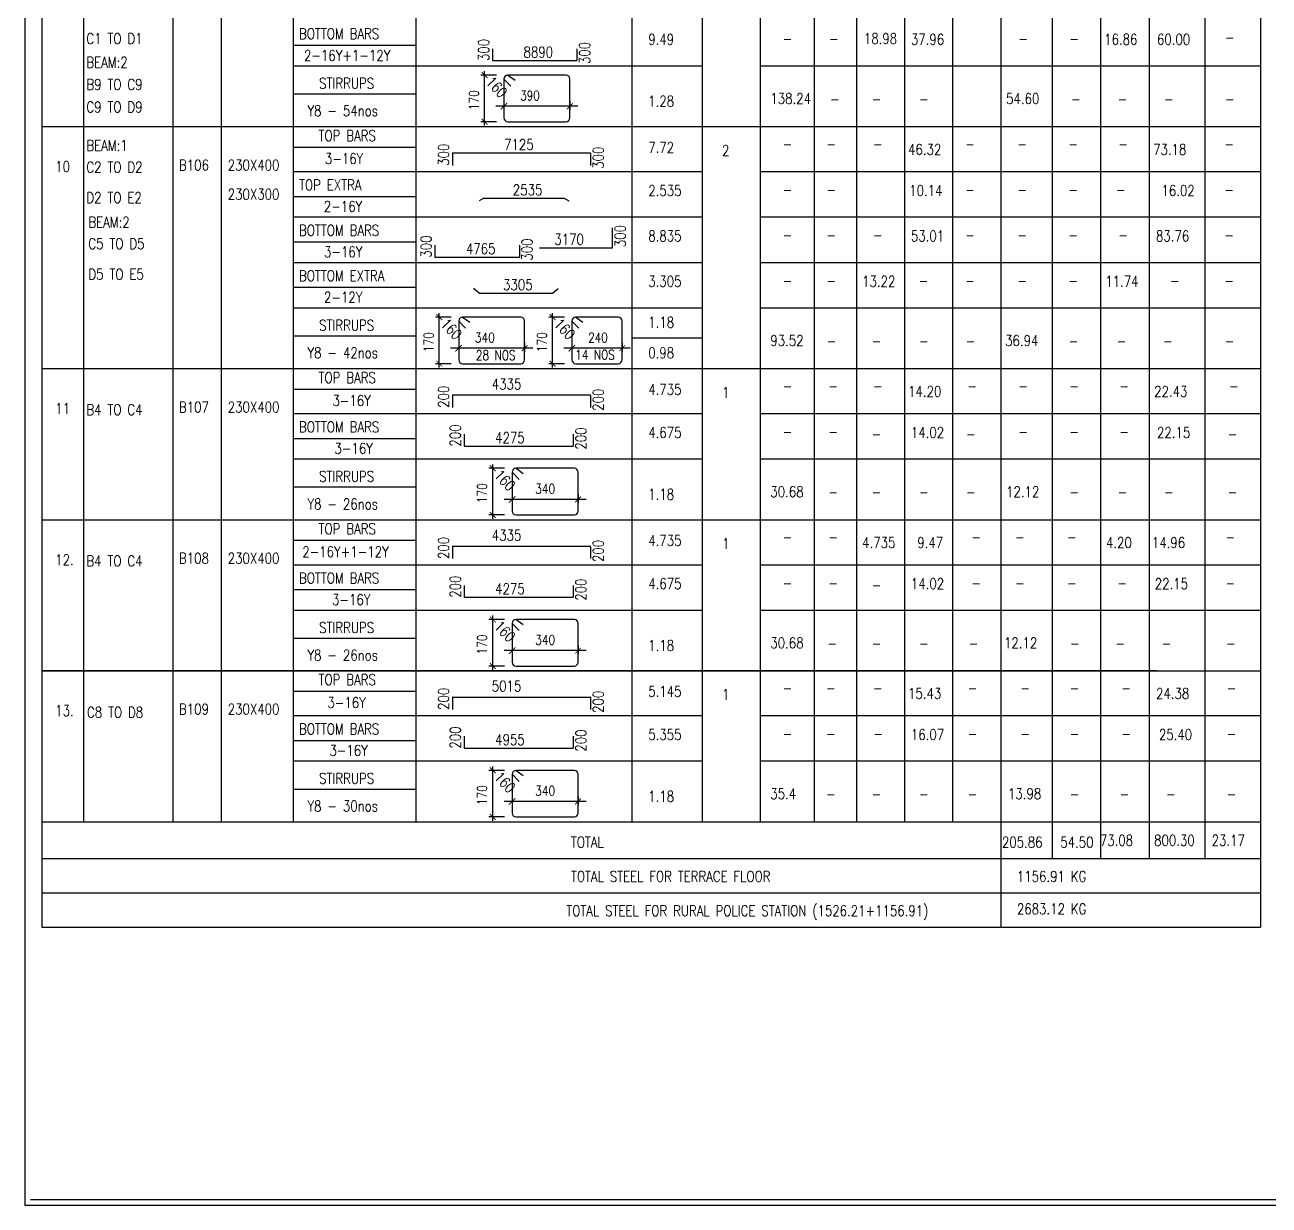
# Model space of a CAD drawing. Header units: millimetres. Extents: x 12977220 to 13113408, y -169657 to -55898.
# Drawn here: x 13072811 to 13080070, y -92416 to -85530 of the extents above; entities that cross this region are included whole.
import ezdxf

# ---------------------------------------------------------------- set-up
doc = ezdxf.new("R2010")
doc.units = ezdxf.units.MM
doc.header["$LTSCALE"] = 3
for name, color, linetype in [('DIM', 9, 'Continuous'), ('MAIN-ROD', 31, 'Continuous'), ('MAINROD', 31, 'Continuous'), ('text', 33, 'Continuous')]:
    doc.layers.add(name, color=color, linetype=linetype)
doc.styles.add('ROMANS', font='romans.shx', dxfattribs={"width": 0.8})

# ---------------------------------------------------------------- blocks, each defined once
blk = doc.blocks.new('_ARCHTICK')
at = {"color": 0, "linetype": 'ByBlock', "const_width": 0.15}
blk.add_lwpolyline([(-0.5, -0.5), (0.5, 0.5)], dxfattribs=at)

msp = doc.modelspace()

# ---------------------------------------------------------------- linework, layer by layer
at = {"layer": 'DIM', "color": 8}
for p, q in [((13075493.3, -86117.6), (13075493.3, -85800.9)), ((13075562.1, -85823.5), (13075470.6, -85823.5)), ((13076037.9, -86004.9), (13075559, -86004.9)), ((13075606.3, -85984), (13075606.3, -86027.5)), ((13075990.7, -85974.3), (13075990.7, -86027.5)), ((13075562.1, -86095), (13075470.6, -86095)), ((13075297.9, -87235.4), (13075206.5, -87235.4)), ((13075229.1, -87529.5), (13075229.1, -87212.7)), ((13075958.7, -87235.4), (13075867.3, -87235.4)), ((13075889.9, -87529.5), (13075889.9, -87212.7)), ((13075342.2, -87395.9), (13075342.2, -87439.4)), ((13075726.5, -87386.1), (13075726.5, -87439.4)), ((13076002.9, -87395.9), (13076002.9, -87439.4)), ((13076295.7, -87386.1), (13076295.7, -87439.4)), ((13075773.8, -87416.8), (13075294.9, -87416.8)), ((13076343, -87416.8), (13075955.7, -87416.8)), ((13075297.9, -87506.9), (13075206.5, -87506.9)), ((13075958.7, -87506.9), (13075867.3, -87506.9)), ((13075609.9, -88117.4), (13075518.5, -88117.4)), ((13075541.1, -88411.5), (13075541.1, -88094.7)), ((13076038.7, -88268.1), (13076038.7, -88321.4)), ((13076086, -88298.7), (13075606.9, -88298.7)), ((13075654.1, -88277.9), (13075654.1, -88321.4)), ((13075609.9, -88388.9), (13075518.5, -88388.9)), ((13075541.1, -89293.5), (13075541.1, -88976.7)), ((13075609.9, -88999.4), (13075518.5, -88999.4)), ((13076086, -89180.7), (13075606.9, -89180.7)), ((13075654.1, -89159.9), (13075654.1, -89203.4)), ((13076038.7, -89150.1), (13076038.7, -89203.4)), ((13075609.9, -89270.9), (13075518.5, -89270.9)), ((13075541.1, -90173.7), (13075541.1, -89856.9)), ((13075609.9, -89879.5), (13075518.5, -89879.5)), ((13076086, -90060.9), (13075606.9, -90060.9)), ((13075654.1, -90040), (13075654.1, -90083.5)), ((13076038.7, -90030.3), (13076038.7, -90083.5)), ((13075609.9, -90151.1), (13075518.5, -90151.1))]:
    msp.add_line(p, q, dxfattribs=at)
at = {"layer": 'DIM', "linetype": 'ByBlock', "ltscale": 500}
msp.add_line((13072844.3, -92383), (13089603.2, -92383), dxfattribs=at)
msp.add_lwpolyline([(13092413.3, -78556), (13072811.3, -78556), (13072811.3, -92416), (13092413.3, -92416)], close=True, dxfattribs=at)
at = {"layer": 'MAIN-ROD', "color": 2, "linetype": 'ByBlock', "ltscale": 500}
for p, q in [((13075539.2, -85669.2), (13075539.2, -85738.5)), ((13076032.3, -85669.2), (13076032.3, -85738.5)), ((13075539.2, -85738.5), (13076032.3, -85738.5)), ((13075305.1, -86280.6), (13075305.1, -86349.9)), ((13075308.1, -86277.6), (13076108.8, -86277.6)), ((13076111.9, -86280.6), (13076111.9, -86349.9)), ((13075489.2, -86542.1), (13075461.7, -86556)), ((13075489.2, -86542.1), (13075957, -86542.1)), ((13075957, -86542.1), (13075984.6, -86556)), ((13076239.8, -86830.4), (13076239.8, -86714.3)), ((13075203.2, -86816.1), (13075203.2, -86885.4)), ((13075696.3, -86816.1), (13075696.3, -86885.4)), ((13075203.2, -86885.4), (13075696.3, -86885.4)), ((13075812.7, -86830.4), (13076239.8, -86830.4)), ((13075462.1, -87095.3), (13075429.2, -87068.2)), ((13075462.1, -87095.3), (13075889.2, -87095.3)), ((13075889.2, -87095.3), (13075922.1, -87068.2)), ((13075308.1, -87689.5), (13076108.8, -87689.5)), ((13075305.1, -87692.5), (13075305.1, -87761.8)), ((13076111.9, -87692.5), (13076111.9, -87761.8)), ((13075373.6, -87918.5), (13075373.6, -87987.8)), ((13076010.7, -87918.5), (13076010.7, -87987.8)), ((13075373.6, -87987.8), (13076010.7, -87987.8)), ((13075305.1, -88574.5), (13075305.1, -88643.8)), ((13075308.1, -88571.5), (13076108.8, -88571.5)), ((13076111.9, -88574.5), (13076111.9, -88643.8)), ((13075373.6, -88800.5), (13075373.6, -88869.7)), ((13076010.7, -88800.5), (13076010.7, -88869.7)), ((13075373.6, -88869.7), (13076010.7, -88869.7)), ((13075305.1, -89454.6), (13075305.1, -89523.9)), ((13075308.1, -89451.6), (13076108.8, -89451.6)), ((13076111.9, -89454.6), (13076111.9, -89523.9)), ((13075373.6, -89680.6), (13075373.6, -89749.9)), ((13076010.7, -89680.6), (13076010.7, -89749.9)), ((13075373.6, -89749.9), (13076010.7, -89749.9))]:
    msp.add_line(p, q, dxfattribs=at)
for centre, start, end in [((13075308.1, -86280.6), 90, 180), ((13076108.8, -86280.6), 0, 90), ((13075308.1, -87692.5), 90, 180), ((13076108.8, -87692.5), 0, 90), ((13075308.1, -88574.5), 90, 180), ((13076108.8, -88574.5), 0, 90), ((13075308.1, -89454.6), 90, 180), ((13076108.8, -89454.6), 0, 90)]:
    msp.add_arc(centre, 3.02, start, end, dxfattribs=at)
at = {"layer": 'MAINROD', "color": 2}
for p, q in [((13075606.3, -85846.1), (13075606.3, -86072.4)), ((13075606.3, -85846.1), (13075646.6, -85888.3)), ((13075968, -85823.5), (13075628.9, -85823.5)), ((13075628.9, -85823.5), (13075670.8, -85852.9)), ((13075990.7, -86072.4), (13075990.7, -85846.1)), ((13075628.9, -86095), (13075968, -86095)), ((13075703.9, -87235.4), (13075364.8, -87235.4)), ((13075364.8, -87235.4), (13075406.7, -87264.8)), ((13076273.1, -87235.4), (13076025.6, -87235.4)), ((13076025.6, -87235.4), (13076067.4, -87264.8)), ((13075342.2, -87258), (13075342.2, -87484.3)), ((13075342.2, -87258), (13075382.5, -87300.2)), ((13075726.5, -87484.3), (13075726.5, -87258)), ((13076002.9, -87258), (13076002.9, -87484.3)), ((13076002.9, -87258), (13076043.3, -87300.2)), ((13076295.7, -87484.3), (13076295.7, -87258)), ((13075364.8, -87506.9), (13075703.9, -87506.9)), ((13076025.6, -87506.9), (13076273.1, -87506.9)), ((13076016.1, -88117.4), (13075676.8, -88117.4)), ((13075676.8, -88117.4), (13075718.7, -88146.8)), ((13075654.1, -88140), (13075654.1, -88366.3)), ((13075654.1, -88140), (13075694.5, -88182.2)), ((13076038.7, -88366.3), (13076038.7, -88140)), ((13075676.8, -88388.9), (13076016.1, -88388.9)), ((13075654.1, -89022), (13075654.1, -89248.3)), ((13075654.1, -89022), (13075694.5, -89064.2)), ((13076016.1, -88999.4), (13075676.8, -88999.4)), ((13075676.8, -88999.4), (13075718.7, -89028.8)), ((13076038.7, -89248.3), (13076038.7, -89022)), ((13075676.8, -89270.9), (13076016.1, -89270.9)), ((13075654.1, -89902.2), (13075654.1, -90128.4)), ((13075654.1, -89902.2), (13075694.5, -89944.3)), ((13076016.1, -89879.5), (13075676.8, -89879.5)), ((13075676.8, -89879.5), (13075718.7, -89908.9)), ((13076038.7, -90128.4), (13076038.7, -89902.2)), ((13075676.8, -90151.1), (13076016.1, -90151.1))]:
    msp.add_line(p, q, dxfattribs=at)
for centre, start, end in [((13075628.9, -85846.1), 90, 180), ((13075968, -85846.1), 0, 90), ((13075628.9, -86072.4), 180, 270), ((13075968, -86072.4), 270, 0), ((13075364.8, -87258), 90, 180), ((13075703.9, -87258), 0, 90), ((13076025.6, -87258), 90, 180), ((13076273.1, -87258), 0, 90), ((13075364.8, -87484.3), 180, 270), ((13075703.9, -87484.3), 270, 0), ((13076025.6, -87484.3), 180, 270), ((13076273.1, -87484.3), 270, 0), ((13075676.8, -88140), 90, 180), ((13076016.1, -88140), 0, 90), ((13075676.8, -88366.3), 180, 270), ((13076016.1, -88366.3), 270, 0), ((13075676.8, -89022), 90, 180), ((13076016.1, -89022), 0, 90), ((13075676.8, -89248.3), 180, 270), ((13076016.1, -89248.3), 270, 0), ((13075676.8, -89902.2), 90, 180), ((13076016.1, -89902.2), 0, 90), ((13075676.8, -90128.4), 180, 270), ((13076016.1, -90128.4), 270, 0)]:
    msp.add_arc(centre, 22.6, start, end, dxfattribs=at)
at = {"layer": 'text', "color": 8}
for p, q in [((13072910.2, -78781.7), (13072910.2, -90179.3)), ((13072910.2, -78781.7), (13072910.2, -90794.1)), ((13073153.1, -78781.7), (13073153.2, -90179.3)), ((13073674.4, -78781.7), (13073674.4, -90179.3)), ((13073955.7, -78781.7), (13073955.7, -90179.3)), ((13074375.5, -78781.7), (13074375.6, -90179.3)), ((13075091.4, -78781.7), (13075091.4, -90179.3)), ((13076352.8, -78781.7), (13076352.9, -90179.3)), ((13076762.1, -78781.7), (13076762.1, -90179.3)), ((13077101.6, -78781.7), (13077101.6, -90179.3)), ((13078504.8, -78781.7), (13078504.8, -90393.8)), ((13078504.8, -78781.7), (13078504.8, -90393.8)), ((13080020.4, -78781.7), (13080020.4, -90794.1)), ((13077416.9, -79001.4), (13077417, -90179.3)), ((13077662.4, -79001.4), (13077662.4, -90179.3)), ((13077943.2, -79001.4), (13077943.2, -90179.3)), ((13078224, -79001.4), (13078224, -90179.3)), ((13078504.8, -79001.4), (13078504.8, -90794.1)), ((13078803.9, -79001.4), (13078803.9, -90393.8)), ((13079087.2, -79001.4), (13079087.2, -90393.8)), ((13079370.6, -79001.4), (13079370.6, -90393.8)), ((13079695.5, -79001.4), (13079695.5, -90393.8)), ((13079695.5, -79001.4), (13079695.5, -90393.8)), ((13074375.5, -85648.5), (13075091.4, -85648.5)), ((13074375.5, -85768.9), (13076762.1, -85768.9)), ((13074375.5, -85768.9), (13076352.8, -85768.9)), ((13074375.5, -85768.9), (13076352.8, -85768.9)), ((13074375.5, -85768.9), (13076762.1, -85768.9)), ((13074375.5, -85768.9), (13076263.5, -85768.9)), ((13074375.5, -85768.9), (13076263.5, -85768.9)), ((13076352.8, -85768.9), (13076762.1, -85768.9)), ((13076352.8, -85768.9), (13076762.1, -85768.9)), ((13077101.6, -85768.9), (13080020.4, -85768.9)), ((13077101.6, -85768.9), (13080020.4, -85768.9)), ((13077101.6, -85768.9), (13080020.4, -85768.9)), ((13074375.5, -85932.3), (13075091.4, -85932.3)), ((13072910.2, -86123.2), (13080020.4, -86123.2)), ((13074375.5, -86243.1), (13075091.4, -86243.1)), ((13074375.5, -86385.9), (13076352.8, -86385.9)), ((13074375.5, -86385.9), (13076352.8, -86385.9)), ((13074375.5, -86385.9), (13076352.8, -86385.9)), ((13074375.5, -86385.9), (13076352.8, -86385.9)), ((13074375.5, -86385.9), (13076352.8, -86385.9)), ((13074375.5, -86385.9), (13076352.8, -86385.9)), ((13074422, -86385.9), (13076352.8, -86385.9)), ((13074422, -86385.9), (13076352.8, -86385.9)), ((13074422, -86385.9), (13076352.8, -86385.9)), ((13074422, -86385.9), (13076352.8, -86385.9)), ((13076352.8, -86385.9), (13076762.1, -86385.9)), ((13076352.8, -86385.9), (13076762.1, -86385.9)), ((13076352.8, -86385.9), (13076762.1, -86385.9)), ((13076352.8, -86385.9), (13076762.1, -86385.9)), ((13076352.8, -86385.9), (13076762.1, -86385.9)), ((13076352.8, -86385.9), (13076762.1, -86385.9)), ((13077101.6, -86385.9), (13080020.4, -86385.9)), ((13077101.6, -86385.9), (13080020.4, -86385.9)), ((13077101.6, -86385.9), (13080020.4, -86385.9)), ((13077101.6, -86385.9), (13080020.4, -86385.9)), ((13077101.6, -86385.9), (13080020.4, -86385.9)), ((13077101.6, -86385.9), (13080020.4, -86385.9)), ((13074375.5, -86530.5), (13075091.4, -86530.5)), ((13074375.6, -86650.9), (13076762.1, -86650.9)), ((13076263.5, -86650.9), (13076762.1, -86650.9)), ((13077101.6, -86650.9), (13080020.4, -86650.9)), ((13077101.6, -86650.9), (13080020.4, -86650.9)), ((13077101.6, -86650.9), (13080020.4, -86650.9)), ((13074375.5, -86795.4), (13075091.4, -86795.4)), ((13074375.5, -86915.8), (13076762.1, -86915.8)), ((13074375.5, -86915.8), (13076352.8, -86915.8)), ((13074375.5, -86915.8), (13076352.8, -86915.8)), ((13074375.6, -86915.8), (13076762.1, -86915.8)), ((13074375.6, -86915.8), (13076263.5, -86915.8)), ((13074375.6, -86915.8), (13076263.5, -86915.8)), ((13076352.8, -86915.8), (13076762.1, -86915.8)), ((13076352.8, -86915.8), (13076762.1, -86915.8)), ((13077101.6, -86915.8), (13080020.4, -86915.8)), ((13077101.6, -86915.8), (13080020.4, -86915.8)), ((13077101.6, -86915.8), (13080020.4, -86915.8)), ((13074375.5, -87060.4), (13075091.4, -87060.4)), ((13074375.5, -87180.8), (13076762.1, -87180.8)), ((13074375.5, -87180.8), (13076352.8, -87180.8)), ((13074375.5, -87180.8), (13076352.8, -87180.8)), ((13074375.6, -87180.8), (13076762.1, -87180.8)), ((13074375.6, -87180.8), (13076263.5, -87180.8)), ((13074375.6, -87180.8), (13076263.5, -87180.8)), ((13076352.8, -87180.8), (13076762.1, -87180.8)), ((13076352.8, -87180.8), (13076762.1, -87180.8)), ((13077101.6, -87180.8), (13080020.4, -87180.8)), ((13077101.6, -87180.8), (13080020.4, -87180.8)), ((13077101.6, -87180.8), (13080020.4, -87180.8)), ((13074375.6, -87344.2), (13075091.4, -87344.2)), ((13076352.8, -87355.1), (13076762.1, -87355.1)), ((13072910.2, -87535.1), (13080020.4, -87535.1)), ((13074375.5, -87654.9), (13075091.4, -87654.9)), ((13074375.5, -87797.8), (13076352.8, -87797.8)), ((13074375.5, -87797.8), (13076352.8, -87797.8)), ((13074375.5, -87797.8), (13076352.8, -87797.8)), ((13074422, -87797.8), (13076352.8, -87797.8)), ((13074422, -87797.8), (13076352.8, -87797.8)), ((13076352.8, -87797.8), (13076762.1, -87797.8)), ((13076352.8, -87797.8), (13076762.1, -87797.8)), ((13076352.8, -87797.8), (13076762.1, -87797.8)), ((13077101.6, -87797.8), (13080020.4, -87797.8)), ((13077101.6, -87797.8), (13080020.4, -87797.8)), ((13077101.6, -87797.8), (13080020.4, -87797.8)), ((13074375.5, -87942.4), (13075091.4, -87942.4)), ((13074375.5, -88062.8), (13076762.1, -88062.8)), ((13074375.5, -88062.8), (13076352.8, -88062.8)), ((13074375.5, -88062.8), (13076352.8, -88062.8)), ((13076352.8, -88062.8), (13076762.1, -88062.8)), ((13076352.8, -88062.8), (13076762.1, -88062.8)), ((13077101.6, -88062.8), (13080020.4, -88062.8)), ((13077101.6, -88062.8), (13080020.4, -88062.8)), ((13077101.6, -88062.8), (13080020.4, -88062.8)), ((13074375.5, -88226.2), (13075091.4, -88226.2)), ((13072910.2, -88417.1), (13080020.4, -88417.1)), ((13072910.2, -88417.1), (13080020.4, -88417.1)), ((13074375.5, -88536.9), (13075091.4, -88536.9)), ((13074375.5, -88679.8), (13076352.8, -88679.8)), ((13074375.5, -88679.8), (13076352.8, -88679.8)), ((13074375.5, -88679.8), (13076352.8, -88679.8)), ((13074422, -88679.8), (13076352.8, -88679.8)), ((13074422, -88679.8), (13076352.8, -88679.8)), ((13076352.8, -88679.8), (13076762.1, -88679.8)), ((13076352.8, -88679.8), (13076762.1, -88679.8)), ((13076352.8, -88679.8), (13076762.1, -88679.8)), ((13077101.6, -88679.8), (13080020.4, -88679.8)), ((13077101.6, -88679.8), (13080020.4, -88679.8)), ((13077101.6, -88679.8), (13080020.4, -88679.8)), ((13074375.5, -88824.4), (13075091.4, -88824.4)), ((13074375.5, -88944.8), (13076762.1, -88944.8)), ((13074375.5, -88944.8), (13076352.8, -88944.8)), ((13074375.5, -88944.8), (13076352.8, -88944.8)), ((13074375.5, -88944.8), (13076762.1, -88944.8)), ((13074375.5, -88944.8), (13076352.8, -88944.8)), ((13074375.5, -88944.8), (13076352.8, -88944.8)), ((13076352.8, -88944.8), (13076762.1, -88944.8)), ((13076352.8, -88944.8), (13076762.1, -88944.8)), ((13076352.8, -88944.8), (13076762.1, -88944.8)), ((13076352.8, -88944.8), (13076762.1, -88944.8)), ((13077101.6, -88944.8), (13080020.4, -88944.8)), ((13077101.6, -88944.8), (13080020.4, -88944.8)), ((13077101.6, -88944.8), (13080020.4, -88944.8)), ((13077101.6, -88944.8), (13080020.4, -88944.8)), ((13077101.6, -88944.8), (13080020.4, -88944.8)), ((13077101.6, -88944.8), (13080020.4, -88944.8)), ((13074375.5, -89108.2), (13075091.4, -89108.2)), ((13072910.2, -89297.3), (13079414.7, -89297.3)), ((13072910.2, -89297.3), (13079414.7, -89297.3)), ((13072910.2, -89299.1), (13080020.4, -89299.1)), ((13074375.5, -89417.1), (13075091.4, -89417.1)), ((13074375.5, -89560), (13076352.8, -89560)), ((13074375.5, -89560), (13076762.1, -89560)), ((13074375.5, -89560), (13076352.8, -89560)), ((13074375.5, -89560), (13076352.8, -89560)), ((13074375.5, -89560), (13076352.8, -89560)), ((13074375.5, -89560), (13076352.8, -89560)), ((13074422, -89560), (13076352.8, -89560)), ((13074422, -89560), (13076352.8, -89560)), ((13076352.8, -89560), (13076762.1, -89560)), ((13076352.8, -89560), (13076762.1, -89560)), ((13076352.8, -89560), (13076762.1, -89560)), ((13076352.8, -89560), (13076762.1, -89560)), ((13076352.8, -89560), (13076762.1, -89560)), ((13077101.6, -89560), (13080020.4, -89560)), ((13077101.6, -89560), (13080020.4, -89560)), ((13077101.6, -89560), (13080020.4, -89560)), ((13077101.6, -89560), (13080020.4, -89560)), ((13077101.6, -89560), (13080020.4, -89560)), ((13077101.6, -89560), (13080020.4, -89560)), ((13074375.5, -89704.5), (13075091.4, -89704.5)), ((13074375.5, -89824.9), (13076762.1, -89824.9)), ((13074375.5, -89824.9), (13076352.8, -89824.9)), ((13074375.5, -89824.9), (13076352.8, -89824.9)), ((13076352.8, -89824.9), (13076762.1, -89824.9)), ((13076352.8, -89824.9), (13076762.1, -89824.9)), ((13077101.6, -89824.9), (13080020.4, -89824.9)), ((13077101.6, -89824.9), (13080020.4, -89824.9)), ((13077101.6, -89824.9), (13080020.4, -89824.9)), ((13074375.5, -89988.4), (13075091.4, -89988.4)), ((13072910.2, -90179.3), (13080020.4, -90179.3)), ((13072910.2, -90179.3), (13080020.4, -90179.3)), ((13072910.2, -90393.8), (13080020.4, -90393.8)), ((13072910.2, -90594), (13080020.4, -90594)), ((13072910.2, -90794.1), (13080020.4, -90794.1))]:
    msp.add_line(p, q, dxfattribs=at)

# ---------------------------------------------------------------- block references
at = {"layer": 'DIM', "color": 8}
for p, xscale, yscale, zscale, rotation in [((13075493.3, -85823.5), 33.94133400576538, 33.94133400576538, 33.94133400576538, 90), ((13075606.3, -86004.9), 37.7125933393836, 37.7125933393836, 37.7125933393836, 180), ((13075493.3, -86095), 33.94133400576538, 33.94133400576538, 33.94133400576538, 270), ((13075229.1, -87235.4), 33.94133400576538, 33.94133400576538, 33.94133400576538, 90), ((13075889.9, -87235.4), 33.94133400576538, 33.94133400576538, 33.94133400576538, 90), ((13075342.2, -87416.8), 37.7125933393836, 37.7125933393836, 37.7125933393836, 180), ((13076002.9, -87416.8), 37.7125933393836, 37.7125933393836, 37.7125933393836, 180), ((13075229.1, -87506.9), 33.94133400576538, 33.94133400576538, 33.94133400576538, 270), ((13075889.9, -87506.9), 33.94133400576538, 33.94133400576538, 33.94133400576538, 270), ((13075541.1, -88117.4), 33.94133400576538, 33.94133400576538, 33.94133400576538, 90), ((13075654.1, -88298.7), 37.7125933393836, 37.7125933393836, 37.7125933393836, 180), ((13075541.1, -88388.9), 33.94133400576538, 33.94133400576538, 33.94133400576538, 270), ((13075541.1, -88999.4), 33.94133400576538, 33.94133400576538, 33.94133400576538, 90), ((13075654.1, -89180.7), 37.7125933393836, 37.7125933393836, 37.7125933393836, 180), ((13075541.1, -89270.9), 33.94133400576538, 33.94133400576538, 33.94133400576538, 270), ((13075541.1, -89879.5), 33.94133400576538, 33.94133400576538, 33.94133400576538, 90), ((13075654.1, -90060.9), 37.7125933393836, 37.7125933393836, 37.7125933393836, 180), ((13075541.1, -90151.1), 33.94133400576538, 33.94133400576538, 33.94133400576538, 270)]:
    msp.add_blockref('_ARCHTICK', p, dxfattribs=dict(at, xscale=xscale, yscale=yscale, zscale=zscale, rotation=rotation))
at = {"layer": 'DIM', "color": 8, "xscale": 33.94133400544524, "yscale": 33.94133400544524, "zscale": 33.94133400544524}
for p in [(13075990.7, -86004.9), (13075726.5, -87416.8), (13076295.7, -87416.8), (13076038.7, -88298.7), (13076038.7, -89180.7), (13076038.7, -90060.9)]:
    msp.add_blockref('_ARCHTICK', p, dxfattribs=at)

# ---------------------------------------------------------------- texts
at = {"layer": 'DIM', "color": 6, "linetype": 'ByBlock', "style": 'ROMANS', "width": 0.8}
for p in [(13075459.3, -86027.1), (13075195.2, -87439), (13075856, -87439), (13075507.2, -88321), (13075507.2, -89203), (13075507.2, -90083.2)]:
    msp.add_text('170', height=56.57, rotation=90, dxfattribs=at).set_placement(p)
for s, p in [('390', (13075700, -85970.9)), ('340', (13075435.9, -87382.8)), ('240', (13076096.7, -87382.8)), ('28 NOS', (13075441.7, -87485.5)), ('14 NOS', (13076021.2, -87483)), ('340', (13075788.6, -88264.8)), ('340', (13075788.6, -89146.8)), ('340', (13075788.6, -90027))]:
    msp.add_text(s, height=56.57, dxfattribs=at).set_placement(p)
at = {"layer": 'DIM', "color": 6, "char_height": 62.85, "attachment_point": 5, "rotation": 313.70203, "style": 'ROMANS'}
for insert in [(13075563.7, -85892.9), (13075299.6, -87304.8), (13075960.4, -87304.8), (13075611.6, -88186.8), (13075611.6, -89068.7), (13075611.6, -89948.9)]:
    msp.add_mtext('\\A1;160', dxfattribs=dict(at, insert=insert))
at = {"layer": 'text', "color": 6, "style": 'ROMANS', "width": 0.8}
for s, height, p in [('C1 TO D1', 62.85, (13073170.1, -85641.3)), ('BOTTOM BARS', 62.854, (13074410.8, -85613.4)), ('9.49', 62.85, (13076448.2, -85646.2)), ('18.98', 62.85, (13077706, -85641.5)), ('37.96', 62.85, (13077980.6, -85646.2)), ('16.86', 62.85, (13079108, -85646.2)), ('60.00', 62.85, (13079416.1, -85646.2)), ('-', 62.9, (13077232.7, -85641.5)), ('-', 62.9, (13077502.9, -85641.5)), ('-', 62.9, (13078608.1, -85641.5)), ('-', 62.9, (13078904.7, -85641.5)), ('-', 62.9, (13079813.1, -85634.3)), ('BEAM:2', 62.85, (13073170.1, -85779.9)), ('2-16Y+1-12Y', 62.854, (13074439.7, -85740.3)), ('B9 TO C9', 62.85, (13073170.1, -85909.5)), ('STIRRUPS', 62.85, (13074527.9, -85902.2)), ('1.28', 62.85, (13076448.2, -86006.5)), ('138.24', 62.85, (13077160.4, -85991.4)), ('54.60', 62.85, (13078535.8, -85991.4)), ('C9 TO D9', 62.85, (13073170.1, -86041)), ('Y8 - 54nos', 62.85, (13074459.7, -86062.8)), ('-', 62.9, (13077509.5, -85993.6)), ('-', 62.9, (13077751.5, -85993.6)), ('-', 62.9, (13078028.3, -85993.6)), ('-', 62.9, (13078914.1, -85993.6)), ('-', 62.9, (13079187, -85993.6)), ('-', 62.9, (13079457.4, -85993.6)), ('-', 62.9, (13079813.1, -85993.6)), ('TOP BARS', 62.85, (13074524.9, -86208)), ('BEAM:1', 62.85, (13073170.1, -86265.4)), ('7.72', 62.85, (13076448.2, -86276.6)), ('2', 62.9, (13076878.7, -86294.1)), ('-', 62.9, (13077232.8, -86256.4)), ('-', 62.9, (13077487.7, -86256.4)), ('-', 62.9, (13077759, -86256.4)), ('46.32', 62.85, (13077963.9, -86288.2)), ('-', 62.9, (13078297.2, -86256.4)), ('-', 62.9, (13078602.3, -86256.4)), ('-', 62.9, (13078898.7, -86256.4)), ('-', 62.9, (13079191.2, -86256.4)), ('73.18', 62.85, (13079393.6, -86288.2)), ('-', 62.9, (13079808.9, -86256.4)), ('3-16Y', 62.85, (13074561.3, -86341.7)), ('10', 62.85, (13072988.4, -86388.5)), ('C2 TO D2', 62.85, (13073170.1, -86391.8)), ('B106', 62.85, (13073710.4, -86379.7)), ('230X400', 62.85, (13073994.8, -86379.7)), ('TOP EXTRA', 62.85, (13074410.8, -86495.4)), ('D2 TO E2', 62.85, (13073170.1, -86569.6)), ('230X300', 62.85, (13073994.8, -86549.5)), ('2.535', 62.85, (13076448.2, -86528.1)), ('-', 62.9, (13077232.8, -86523.5)), ('-', 62.9, (13077487.7, -86523.5)), ('10.14', 62.85, (13077970.6, -86528.1)), ('-', 62.9, (13078297.2, -86523.5)), ('-', 62.9, (13078602.3, -86523.5)), ('-', 62.9, (13078898.7, -86523.5)), ('-', 62.9, (13079176.3, -86523.5)), ('16.02', 62.85, (13079442.1, -86528.1)), ('-', 62.9, (13079808.9, -86523.5)), ('2-16Y', 62.85, (13074555.3, -86620.9)), ('BEAM:2', 62.85, (13073181.8, -86712.4)), ('BOTTOM BARS', 62.854, (13074410.8, -86760.4)), ('8.835', 62.85, (13076448.2, -86793.1)), ('53.01', 62.85, (13077980.6, -86793.1)), ('83.76', 62.85, (13079410.3, -86793.1)), ('C5 TO D5', 62.85, (13073181.8, -86838.7)), ('-', 62.9, (13077232.8, -86788.5)), ('-', 62.9, (13077487.7, -86788.5)), ('-', 62.9, (13077759.5, -86788.5)), ('-', 62.9, (13078297.2, -86788.5)), ('-', 62.9, (13078602.3, -86788.5)), ('-', 62.9, (13078898.7, -86788.5)), ('-', 62.9, (13079191.2, -86788.5)), ('-', 62.9, (13079808.9, -86788.5)), ('3-16Y', 62.85, (13074556.3, -86885.9)), ('D5 TO E5', 62.85, (13073181.8, -87016.5)), ('BOTTOM EXTRA', 62.854, (13074410.8, -87025.3)), ('3.305', 62.85, (13076448.2, -87058)), ('-', 62.9, (13077232.8, -87053.4)), ('-', 62.9, (13077487.7, -87053.4)), ('13.22', 62.85, (13077695.6, -87058)), ('-', 62.9, (13078025.1, -87053.4)), ('-', 62.9, (13078297.2, -87053.4)), ('-', 62.9, (13078602.3, -87053.4)), ('-', 62.9, (13078898.7, -87053.4)), ('11.74', 62.85, (13079114.7, -87058)), ('-', 62.9, (13079491.7, -87053.4)), ('-', 62.9, (13079808.9, -87053.4)), ('2-12Y', 62.85, (13074556.3, -87150.8)), ('STIRRUPS', 62.85, (13074527.9, -87314.1)), ('1.18', 62.85, (13076448.2, -87296.8)), ('93.52', 62.85, (13077160.4, -87403.3)), ('-', 62.9, (13077489.8, -87405.4)), ('-', 62.9, (13077751.5, -87405.4)), ('-', 62.9, (13078028.3, -87405.4)), ('-', 62.9, (13078299.3, -87405.4)), ('36.94', 62.85, (13078530, -87403.3)), ('-', 62.9, (13078900.9, -87405.4)), ('-', 62.9, (13079181.2, -87405.4)), ('-', 62.9, (13079451.6, -87405.4)), ('-', 62.9, (13079811, -87405.4)), ('Y8 - 42nos', 62.85, (13074459.8, -87474.7)), ('0.98', 62.85, (13076448.2, -87475.2)), ('TOP BARS', 62.85, (13074524.9, -87619.9)), ('4.735', 62.85, (13076448.2, -87688.4)), ('1', 62.9, (13076878.7, -87706)), ('-', 62.9, (13077232.8, -87668.3)), ('-', 62.9, (13077498.2, -87668.3)), ('-', 62.9, (13077759, -87668.3)), ('14.20', 62.85, (13077963.9, -87700.1)), ('-', 62.9, (13078309.9, -87668.3)), ('-', 62.9, (13078608.3, -87668.3)), ('-', 62.9, (13078904.1, -87668.3)), ('-', 62.9, (13079197.2, -87668.3)), ('22.43', 62.85, (13079399.6, -87700.1)), ('-', 62.9, (13079835.6, -87668.3)), ('11', 62.85, (13072988.4, -87800.3)), ('B4 TO C4', 62.85, (13073170.1, -87807.1)), ('B107', 62.85, (13073710.4, -87791.6)), ('230X400', 62.85, (13073994.8, -87791.6)), ('3-16Y', 62.85, (13074605.6, -87753.6)), ('BOTTOM BARS', 62.854, (13074410.8, -87907.3)), ('4.675', 62.85, (13076448.2, -87940)), ('14.02', 62.85, (13077980.6, -87940)), ('22.15', 62.85, (13079416.3, -87940)), ('3-16Y', 62.85, (13074617.4, -88032.8)), ('-', 62.9, (13077232.8, -87935.4)), ('-', 62.9, (13077498.2, -87935.4)), ('-', 62.9, (13077751.5, -87948.4)), ('-', 62.9, (13078302.4, -87948.4)), ('-', 62.9, (13078608.3, -87935.4)), ('-', 62.9, (13078904.1, -87935.4)), ('-', 62.9, (13079197.2, -87935.4)), ('-', 62.9, (13079828.1, -87948.4)), ('STIRRUPS', 62.85, (13074527.9, -88196.1)), ('1.18', 62.85, (13076448.2, -88300.4)), ('30.68', 62.85, (13077160.4, -88285.3)), ('-', 62.9, (13077498.5, -88287.4)), ('-', 62.9, (13077751.5, -88287.4)), ('-', 62.9, (13078028.3, -88287.4)), ('-', 62.9, (13078302.4, -88287.4)), ('12.12', 62.85, (13078535.9, -88285.3)), ('-', 62.9, (13078904.5, -88287.4)), ('-', 62.9, (13079187.2, -88287.4)), ('-', 62.9, (13079457.5, -88287.4)), ('-', 62.9, (13079828.1, -88287.4)), ('Y8 - 26nos', 62.85, (13074459.7, -88356.7)), ('TOP BARS', 62.85, (13074524.9, -88501.9)), ('4.735', 62.85, (13076448.2, -88570.4)), ('1', 62.9, (13076878.7, -88588)), ('-', 62.9, (13077232.8, -88550.3)), ('-', 62.9, (13077498.2, -88550.3)), ('4.735', 62.85, (13077696, -88582.1)), ('9.47', 62.85, (13078017.6, -88582.1)), ('-', 62.9, (13078332.7, -88550.3)), ('-', 62.9, (13078588.7, -88550.3)), ('-', 62.9, (13078891.1, -88550.3)), ('4.20', 62.85, (13079118.7, -88582.1)), ('14.96', 62.85, (13079386.6, -88582.1)), ('-', 62.9, (13079816, -88550.3)), ('12.', 62.85, (13072988.4, -88682.3)), ('B4 TO C4', 62.85, (13073170.1, -88689.1)), ('B108', 62.85, (13073710.4, -88673.5)), ('230X400', 62.85, (13073994.8, -88673.5)), ('2-16Y+1-12Y', 62.854, (13074429.6, -88635.5)), ('BOTTOM BARS', 62.854, (13074410.8, -88789.3)), ('4.675', 62.85, (13076448.2, -88822)), ('14.02', 62.85, (13077980.6, -88822)), ('22.15', 62.85, (13079403.3, -88822)), ('-', 62.9, (13077232.8, -88817.4)), ('-', 62.9, (13077498.2, -88817.4)), ('-', 62.9, (13077751.5, -88830.4)), ('-', 62.9, (13078332.7, -88817.4)), ('-', 62.9, (13078588.7, -88817.4)), ('-', 62.9, (13078891.1, -88817.4)), ('-', 62.9, (13079184.2, -88817.4)), ('-', 62.9, (13079816, -88817.4)), ('3-16Y', 62.85, (13074603.3, -88914.8)), ('STIRRUPS', 62.85, (13074527.9, -89078.1)), ('1.18', 62.85, (13076448.2, -89182.4)), ('30.68', 62.85, (13077160.4, -89167.3)), ('12.12', 62.85, (13078523.7, -89167.3)), ('Y8 - 26nos', 62.85, (13074459.7, -89238.7)), ('-', 62.9, (13077492.9, -89169.4)), ('-', 62.9, (13077751.5, -89169.4)), ('-', 62.9, (13078028.3, -89169.4)), ('-', 62.9, (13078316.7, -89169.4)), ('-', 62.9, (13078907.9, -89169.4)), ('-', 62.9, (13079174.2, -89169.4)), ('-', 62.9, (13079444.5, -89169.4)), ('-', 62.9, (13079818.9, -89169.4)), ('TOP BARS', 62.85, (13074524.9, -89382.1)), ('5.145', 62.85, (13076448.2, -89450.6)), ('1', 62.9, (13076878.7, -89468.2)), ('-', 62.9, (13077232.8, -89430.4)), ('-', 62.9, (13077485.7, -89430.4)), ('-', 62.9, (13077759, -89430.4)), ('15.43', 62.85, (13077963.9, -89462.3)), ('-', 62.9, (13078311.8, -89430.4)), ('-', 62.9, (13078619.2, -89430.4)), ('-', 62.9, (13078906.2, -89430.4)), ('-', 62.9, (13079208.2, -89430.4)), ('24.38', 62.85, (13079410.6, -89462.3)), ('-', 62.9, (13079822.8, -89430.4)), ('13.', 62.85, (13072988.4, -89562.5)), ('B109', 62.85, (13073710.4, -89553.7)), ('230X400', 62.85, (13073994.8, -89553.7)), ('3-16Y', 62.85, (13074576.2, -89515.7)), ('C8 TO D8', 62.85, (13073173.8, -89571.9)), ('BOTTOM BARS', 62.854, (13074410.8, -89669.5)), ('5.355', 62.85, (13076448.2, -89702.2)), ('16.07', 62.85, (13077980.6, -89702.2)), ('25.40', 62.85, (13079427.3, -89702.2)), ('-', 62.9, (13077232.8, -89697.6)), ('-', 62.9, (13077485.7, -89697.6)), ('-', 62.9, (13077760.8, -89697.6)), ('-', 62.9, (13078311.8, -89697.6)), ('-', 62.9, (13078619.2, -89697.6)), ('-', 62.9, (13078906.2, -89697.6)), ('-', 62.9, (13079208.2, -89697.6)), ('-', 62.9, (13079822.8, -89697.6)), ('3-16Y', 62.85, (13074588.1, -89795)), ('STIRRUPS', 62.85, (13074527.9, -89958.2)), ('1.18', 62.85, (13076448.2, -90062.6)), ('35.4', 62.85, (13077160.4, -90047.5)), ('13.98', 62.85, (13078546.9, -90047.5)), ('Y8 - 30nos', 62.85, (13074459.7, -90118.9)), ('-', 62.9, (13077486.1, -90049.6)), ('-', 62.9, (13077751.5, -90049.6)), ('-', 62.9, (13078028.3, -90049.6)), ('-', 62.9, (13078312.2, -90049.6)), ('-', 62.9, (13078906.6, -90049.6)), ('-', 62.9, (13079198.2, -90049.6)), ('-', 62.9, (13079468.5, -90049.6)), ('-', 62.9, (13079823.2, -90049.6)), ('TOTAL', 62.85, (13075996.8, -90329.9)), ('205.86', 62.85, (13078511.4, -90329.9)), ('54.50', 62.85, (13078851.9, -90329.9)), ('73.08', 62.85, (13079082.9, -90319.5)), ('800.30', 62.85, (13079399.4, -90319.5)), ('23.17', 62.85, (13079734.9, -90319.5)), ('TOTAL STEEL FOR TERRACE FLOOR', 62.854, (13075997.3, -90530)), ('1156.91 KG', 62.85, (13078598.9, -90530)), ('TOTAL STEEL FOR RURAL POLICE STATION (1526.21+1156.91)', 62.854, (13075970.2, -90730.2)), ('2683.12 KG', 62.85, (13078598.9, -90719.5))]:
    msp.add_text(s, height=height, dxfattribs=at).set_placement(p)
at = {"layer": 'text', "color": 6, "linetype": 'ByBlock', "style": 'ROMANS', "width": 0.8}
for s, p in [('300', (13075519.4, -85741.2)), ('300', (13076108.4, -85758.8)), ('300', (13075285.4, -86352.6)), ('300', (13076187.9, -86370.2)), ('300', (13076315.8, -86827.3)), ('300', (13075183.5, -86888.2)), ('300', (13075772.4, -86905.8)), ('200', (13075285.4, -87764.5)), ('200', (13076187.9, -87782.1)), ('200', (13075353.9, -87990.5)), ('200', (13076086.8, -88008.1)), ('200', (13075285.4, -88646.5)), ('200', (13076187.9, -88664.1)), ('200', (13075353.9, -88872.5)), ('200', (13076086.8, -88890.1)), ('200', (13075285.4, -89526.7)), ('200', (13076187.9, -89544.3)), ('200', (13075353.9, -89752.7)), ('200', (13076086.8, -89770.3))]:
    msp.add_text(s, height=62.85, rotation=90, dxfattribs=at).set_placement(p)
for s, p in [('8890', (13075720.4, -85720.8)), ('7125', (13075606.9, -86260)), ('2535', (13075657.8, -86524.5)), ('4765', (13075384.5, -86867.8)), ('3170', (13075900.3, -86812.8)), ('3305', (13075601.1, -87077.7)), ('4335', (13075535.2, -87657.2)), ('4275', (13075554.9, -87970.1)), ('4335', (13075535.2, -88539.2)), ('4275', (13075554.9, -88852.1)), ('5015', (13075535.2, -89419.4)), ('4955', (13075554.9, -89732.3))]:
    msp.add_text(s, height=62.85, dxfattribs=at).set_placement(p)

doc.saveas('drawing.dxf')
